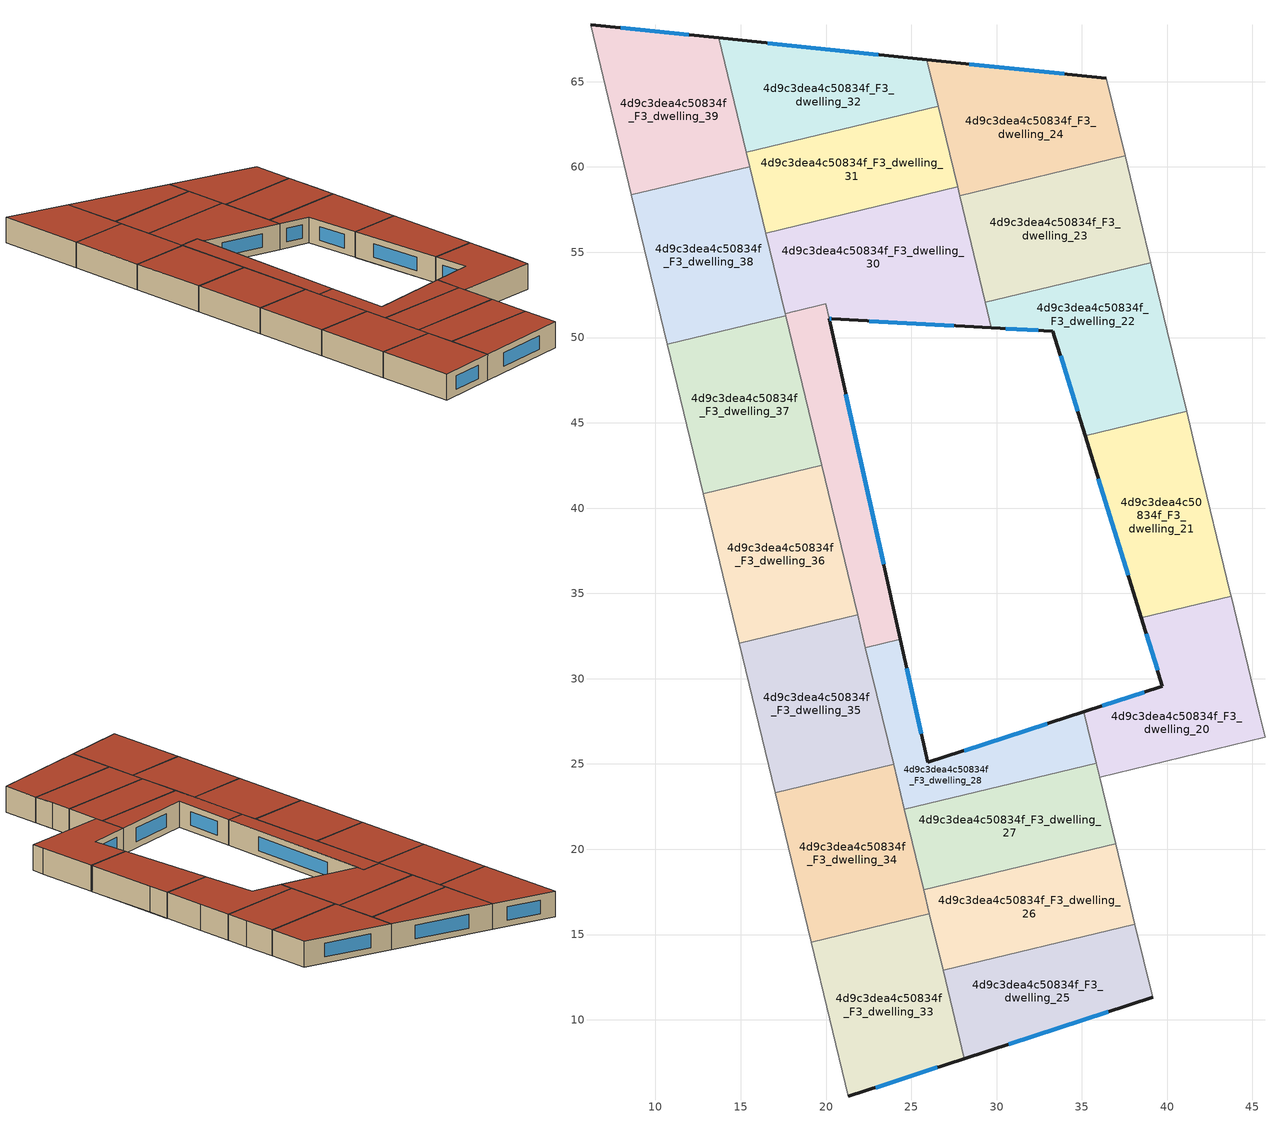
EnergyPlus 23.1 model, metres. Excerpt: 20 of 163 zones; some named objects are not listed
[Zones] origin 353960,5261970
4d9c3dea4c50834f_F3_dwelling_20
 floor to 4d9c3dea4c50834f_F2_dwelling_21 (EU_floor_Construction): 43.75,34.83 45.73,26.57 36.03,24.23 35.11,28.07 39.72,29.57 38.49,33.57 z9
 wall outside (EU_wall_Construction): 38.49,33.57 39.72,29.57 35.11,28.07 z9:12
 wall to 4d9c3dea4c50834f_F3_dwelling_21 (EU_wall_Construction): 43.75,34.83 38.49,33.57 z9:12
 wall to 4d9c3dea4c50834f_F3_dwelling_13 (EU_wall_Construction): 45.39,27.98 43.75,34.83 z9:12
 wall to 4d9c3dea4c50834f_F3_dwelling_19 (EU_wall_Construction): 36.03,24.23 45.73,26.57 z9:12
 wall to 4d9c3dea4c50834f_F3_dwelling_28 (EU_wall_Construction): 35.11,28.07 35.84,25.05 z9:12
 wall to 4d9c3dea4c50834f_F3_dwelling_12 (EU_wall_Construction): 45.73,26.57 45.39,27.98 z9:12
 wall to 4d9c3dea4c50834f_F3_dwelling_27 (EU_wall_Construction): 35.84,25.05 36.03,24.23 z9:12
 window (EU_Window_Construction): 38.64,29.22 36.2,28.42 / 38.78,32.63 39.44,30.51 z9.7:11.3
 roof outside (EU_roof_Construction): 45.73,26.57 43.75,34.83 38.49,33.57 39.72,29.57 35.11,28.07 36.03,24.23 z12
4d9c3dea4c50834f_F3_dwelling_21
 floor to 4d9c3dea4c50834f_F2_dwelling_22 (EU_floor_Construction): 41.16,45.58 43.75,34.83 38.49,33.57 35.22,44.15 z9
 floor to 4d9c3dea4c50834f_F2_dwelling_23 (EU_floor_Construction): 41.14,45.67 41.16,45.58 35.22,44.15 35.19,44.25 z9
 wall outside (EU_wall_Construction): 35.19,44.25 38.49,33.57 z9:12
 wall to 4d9c3dea4c50834f_F3_dwelling_22 (EU_wall_Construction): 41.14,45.67 35.19,44.25 z9:12
 wall to 4d9c3dea4c50834f_F3_dwelling_14 (EU_wall_Construction): 43.7,35.02 41.74,43.16 z9:12
 wall to 4d9c3dea4c50834f_F3_dwelling_13 (EU_wall_Construction): 43.75,34.83 43.7,35.02 z9:12
 wall to 4d9c3dea4c50834f_F3_dwelling_15 (EU_wall_Construction): 41.74,43.16 41.14,45.67 z9:12
 window (EU_Window_Construction): 35.97,41.74 37.72,36.07 z9.7:11.3
 roof outside (EU_roof_Construction): 43.75,34.83 41.14,45.67 35.19,44.25 38.49,33.57 z12
4d9c3dea4c50834f_F3_dwelling_22
 floor to 4d9c3dea4c50834f_F2_dwelling_23 (EU_floor_Construction): 39.04,54.39 41.14,45.67 35.19,44.25 33.3,50.37 29.7,50.57 29.34,52.06 z9
 wall outside (EU_wall_Construction): 29.7,50.57 33.3,50.37 35.19,44.25 z9:12
 wall to 4d9c3dea4c50834f_F3_dwelling_23 (EU_wall_Construction): 39.04,54.39 29.34,52.06 z9:12
 wall to 4d9c3dea4c50834f_F3_dwelling_15 (EU_wall_Construction): 41.14,45.67 40,50.38 z9:12
 wall to 4d9c3dea4c50834f_F3_dwelling_30 (EU_wall_Construction): 29.34,52.06 29.7,50.57 z9:12
 wall to 4d9c3dea4c50834f_F3_dwelling_16 (EU_wall_Construction): 40,50.38 39.04,54.39 z9:12
 window (EU_Window_Construction): 33.75,48.93 34.75,45.68 / 30.54,50.52 32.46,50.42 z9.7:11.3
 roof outside (EU_roof_Construction): 41.14,45.67 39.04,54.39 29.34,52.06 29.7,50.57 33.3,50.37 35.19,44.25 z12
4d9c3dea4c50834f_F3_dwelling_23
 floor to 4d9c3dea4c50834f_F2_dwelling_24 (EU_floor_Construction): 37.53,60.65 39.04,54.39 29.34,52.06 27.83,58.32 z9
 wall to 4d9c3dea4c50834f_F3_dwelling_24 (EU_wall_Construction): 37.53,60.65 27.83,58.32 z9:12
 wall to 4d9c3dea4c50834f_F3_dwelling_16 (EU_wall_Construction): 39.04,54.39 38.42,56.98 z9:12
 wall to 4d9c3dea4c50834f_F3_dwelling_30 (EU_wall_Construction): 27.83,58.32 29.34,52.06 z9:12
 wall to 4d9c3dea4c50834f_F3_dwelling_17 (EU_wall_Construction): 38.42,56.98 37.53,60.65 z9:12
 roof outside (EU_roof_Construction): 39.04,54.39 37.53,60.65 27.83,58.32 29.34,52.06 z12
4d9c3dea4c50834f_F3_dwelling_24
 floor to 4d9c3dea4c50834f_F2_dwelling_25 (EU_floor_Construction): 36.44,65.2 37.53,60.65 27.83,58.32 25.92,66.29 z9
 wall outside (EU_wall_Construction): 36.44,65.2 25.92,66.29 z9:12
 wall to 4d9c3dea4c50834f_F3_dwelling_17 (EU_wall_Construction): 37.53,60.65 36.44,65.2 z9:12
 wall to 4d9c3dea4c50834f_F3_dwelling_31 (EU_wall_Construction): 26.57,63.56 27.71,58.83 z9:12
 wall to 4d9c3dea4c50834f_F3_dwelling_32 (EU_wall_Construction): 25.92,66.29 26.57,63.56 z9:12
 wall to 4d9c3dea4c50834f_F3_dwelling_30 (EU_wall_Construction): 27.71,58.83 27.83,58.32 z9:12
 window (EU_Window_Construction): 33.97,65.46 28.39,66.04 z9.7:11.3
 roof outside (EU_roof_Construction): 37.53,60.65 36.44,65.2 25.92,66.29 27.83,58.32 z12
4d9c3dea4c50834f_F3_dwelling_25
 floor to 4d9c3dea4c50834f_F2_dwelling_26 (EU_floor_Construction): 38.11,15.61 39.14,11.33 28.11,7.73 26.86,12.9 z9
 wall outside (EU_wall_Construction): 28.11,7.73 39.14,11.33 z9:12
 wall to 4d9c3dea4c50834f_F3_dwelling_26 (EU_wall_Construction): 38.11,15.61 26.86,12.9 z9:12
 wall to 4d9c3dea4c50834f_F3_dwelling_18 (EU_wall_Construction): 39.14,11.33 38.11,15.61 z9:12
 wall to 4d9c3dea4c50834f_F3_dwelling_33 (EU_wall_Construction): 26.86,12.9 28.11,7.73 z9:12
 window (EU_Window_Construction): 30.7,8.57 36.55,10.48 z9.7:11.3
 roof outside (EU_roof_Construction): 39.14,11.33 38.11,15.61 26.86,12.9 28.11,7.73 z12
4d9c3dea4c50834f_F3_dwelling_26
 floor to 4d9c3dea4c50834f_F2_dwelling_27 (EU_floor_Construction): 36.97,20.33 38.11,15.61 26.86,12.9 25.72,17.62 z9
 wall to 4d9c3dea4c50834f_F3_dwelling_27 (EU_wall_Construction): 36.97,20.33 25.72,17.62 z9:12
 wall to 4d9c3dea4c50834f_F3_dwelling_34 (EU_wall_Construction): 25.72,17.62 26.06,16.22 z9:12
 wall to 4d9c3dea4c50834f_F3_dwelling_18 (EU_wall_Construction): 38.11,15.61 37.54,17.97 z9:12
 wall to 4d9c3dea4c50834f_F3_dwelling_33 (EU_wall_Construction): 26.06,16.22 26.86,12.9 z9:12
 wall to 4d9c3dea4c50834f_F3_dwelling_19 (EU_wall_Construction): 37.54,17.97 36.97,20.33 z9:12
 roof outside (EU_roof_Construction): 38.11,15.61 36.97,20.33 25.72,17.62 26.86,12.9 z12
4d9c3dea4c50834f_F3_dwelling_27
 floor to 4d9c3dea4c50834f_F2_dwelling_28 (EU_floor_Construction): 35.84,25.05 36.97,20.33 25.72,17.62 24.59,22.35 z9
 wall to 4d9c3dea4c50834f_F3_dwelling_28 (EU_wall_Construction): 35.84,25.05 24.59,22.35 z9:12
 wall to 4d9c3dea4c50834f_F3_dwelling_19 (EU_wall_Construction): 36.97,20.33 36.03,24.23 z9:12
 wall to 4d9c3dea4c50834f_F3_dwelling_34 (EU_wall_Construction): 24.59,22.35 25.72,17.62 z9:12
 roof outside (EU_roof_Construction): 36.97,20.33 35.84,25.05 24.59,22.35 25.72,17.62 z12
4d9c3dea4c50834f_F3_dwelling_28
 floor to 4d9c3dea4c50834f_F2_dwelling_29 (EU_floor_Construction): 35.11,28.07 35.84,25.05 24.59,22.35 22.31,31.81 24.35,32.3 25.96,25.09 z9
 wall outside (EU_wall_Construction): 35.11,28.07 25.96,25.09 24.35,32.3 z9:12
 wall to 4d9c3dea4c50834f_F3_dwelling_29 (EU_wall_Construction): 24.35,32.3 22.31,31.81 z9:12
 wall to 4d9c3dea4c50834f_F3_dwelling_35 (EU_wall_Construction): 22.31,31.81 23.96,24.98 z9:12
 wall to 4d9c3dea4c50834f_F3_dwelling_34 (EU_wall_Construction): 23.96,24.98 24.59,22.35 z9:12
 window (EU_Window_Construction): 25.58,26.78 24.73,30.61 / 32.96,27.37 28.11,25.79 z9.7:11.3
 roof outside (EU_roof_Construction): 35.84,25.05 35.11,28.07 25.96,25.09 24.35,32.3 22.31,31.81 24.59,22.35 z12
4d9c3dea4c50834f_F3_dwelling_29
 floor to 4d9c3dea4c50834f_F2_dwelling_30 (EU_floor_Construction): 19.98,51.98 24.35,32.3 22.31,31.81 17.6,51.41 18.15,51.54 18.19,51.55 z9
 wall outside (EU_wall_Construction): 24.35,32.3 20.18,51.09 z9:12
 wall to 4d9c3dea4c50834f_F3_dwelling_30 (EU_wall_Construction): 20.18,51.1 19.98,51.98 18.19,51.55 18.15,51.54 17.6,51.41 z9:12
 wall to 4d9c3dea4c50834f_F3_dwelling_37 (EU_wall_Construction): 17.63,51.27 19.74,42.5 z9:12
 wall to 4d9c3dea4c50834f_F3_dwelling_36 (EU_wall_Construction): 19.74,42.5 21.85,33.74 z9:12
 wall to 4d9c3dea4c50834f_F3_dwelling_38 (EU_wall_Construction): 17.6,51.41 17.63,51.27 z9:12
 wall to 4d9c3dea4c50834f_F3_dwelling_35 (EU_wall_Construction): 21.85,33.74 22.31,31.81 z9:12
 window (EU_Window_Construction): 23.37,36.72 21.16,46.68 z9.7:11.3
 roof outside (EU_roof_Construction): 24.35,32.3 19.98,51.98 18.19,51.55 18.15,51.54 17.6,51.41 22.31,31.81 z12
4d9c3dea4c50834f_F3_dwelling_30
 floor to 4d9c3dea4c50834f_F2_dwelling_31 (EU_floor_Construction): 27.71,58.83 29.7,50.57 20.33,51.09 20.18,51.1 19.98,51.98 17.6,51.41 16.46,56.13 z9
 wall outside (EU_wall_Construction): 20.18,51.1 20.33,51.09 29.7,50.57 z9:12
 wall to 4d9c3dea4c50834f_F3_dwelling_31 (EU_wall_Construction): 27.71,58.83 16.46,56.13 z9:12
 wall to 4d9c3dea4c50834f_F3_dwelling_38 (EU_wall_Construction): 16.46,56.13 17.6,51.41 z9:12
 window (EU_Window_Construction): 22.53,50.97 27.5,50.69 / 20.21,51.1 20.3,51.09 z9.7:11.3
 roof outside (EU_roof_Construction): 29.7,50.57 27.71,58.83 16.46,56.13 17.6,51.41 19.98,51.98 20.18,51.1 20.33,51.09 z12
4d9c3dea4c50834f_F3_dwelling_31
 floor to 4d9c3dea4c50834f_F2_dwelling_32 (EU_floor_Construction): 26.57,63.56 27.71,58.83 16.46,56.13 15.33,60.85 z9
 wall to 4d9c3dea4c50834f_F3_dwelling_32 (EU_wall_Construction): 26.57,63.56 15.33,60.85 z9:12
 wall to 4d9c3dea4c50834f_F3_dwelling_39 (EU_wall_Construction): 15.33,60.85 15.52,60.03 z9:12
 wall to 4d9c3dea4c50834f_F3_dwelling_38 (EU_wall_Construction): 15.52,60.03 16.46,56.13 z9:12
 roof outside (EU_roof_Construction): 27.71,58.83 26.57,63.56 15.33,60.85 16.46,56.13 z12
4d9c3dea4c50834f_F3_dwelling_32
 floor to 4d9c3dea4c50834f_F2_dwelling_33 (EU_floor_Construction): 25.92,66.29 26.57,63.56 15.33,60.85 13.71,67.57 z9
 wall outside (EU_wall_Construction): 25.92,66.29 13.71,67.57 z9:12
 wall to 4d9c3dea4c50834f_F3_dwelling_39 (EU_wall_Construction): 13.71,67.57 15.32,60.85 z9:12
 window (EU_Window_Construction): 23.05,66.59 16.58,67.27 z9.7:11.3
 roof outside (EU_roof_Construction): 26.57,63.56 25.92,66.29 13.71,67.57 15.33,60.85 z12
4d9c3dea4c50834f_F3_dwelling_33
 floor to 4d9c3dea4c50834f_F2_dwelling_34 (EU_floor_Construction): 26.06,16.22 28.11,7.73 21.31,5.51 19.13,14.55 z9
 wall outside (EU_wall_Construction): 21.31,5.51 28.11,7.73 z9:12
 wall adiabatic (EU_wall_Construction): 19.13,14.55 21.31,5.51 z9:12
 wall to 4d9c3dea4c50834f_F3_dwelling_34 (EU_wall_Construction): 26.06,16.22 19.13,14.55 z9:12
 window (EU_Window_Construction): 22.9,6.03 26.51,7.21 z9.7:11.3
 roof outside (EU_roof_Construction): 28.11,7.73 26.06,16.22 19.13,14.55 21.31,5.51 z12
4d9c3dea4c50834f_F3_dwelling_34
 floor to 4d9c3dea4c50834f_F2_dwelling_35 (EU_floor_Construction): 23.96,24.98 26.06,16.22 19.13,14.55 17.03,23.31 z9
 wall adiabatic (EU_wall_Construction): 17.03,23.31 19.13,14.55 z9:12
 wall to 4d9c3dea4c50834f_F3_dwelling_35 (EU_wall_Construction): 23.96,24.98 17.03,23.31 z9:12
 roof outside (EU_roof_Construction): 26.06,16.22 23.96,24.98 17.03,23.31 19.13,14.55 z12
4d9c3dea4c50834f_F3_dwelling_35
 floor to 4d9c3dea4c50834f_F2_dwelling_36 (EU_floor_Construction): 21.85,33.74 23.96,24.98 17.03,23.31 14.92,32.07 z9
 wall adiabatic (EU_wall_Construction): 14.92,32.07 17.03,23.31 z9:12
 wall to 4d9c3dea4c50834f_F3_dwelling_36 (EU_wall_Construction): 21.85,33.74 14.92,32.07 z9:12
 roof outside (EU_roof_Construction): 23.96,24.98 21.85,33.74 14.92,32.07 17.03,23.31 z12
4d9c3dea4c50834f_F3_dwelling_36
 floor to 4d9c3dea4c50834f_F2_dwelling_37 (EU_floor_Construction): 19.74,42.5 21.85,33.74 14.92,32.07 12.81,40.84 z9
 wall adiabatic (EU_wall_Construction): 12.81,40.84 14.92,32.07 z9:12
 wall to 4d9c3dea4c50834f_F3_dwelling_37 (EU_wall_Construction): 19.74,42.5 12.81,40.84 z9:12
 roof outside (EU_roof_Construction): 21.85,33.74 19.74,42.5 12.81,40.84 14.92,32.07 z12
4d9c3dea4c50834f_F3_dwelling_37
 floor to 4d9c3dea4c50834f_F2_dwelling_38 (EU_floor_Construction): 17.63,51.27 19.74,42.5 12.81,40.84 10.7,49.6 z9
 wall adiabatic (EU_wall_Construction): 10.7,49.6 12.81,40.84 z9:12
 wall to 4d9c3dea4c50834f_F3_dwelling_38 (EU_wall_Construction): 17.63,51.27 10.7,49.6 z9:12
 roof outside (EU_roof_Construction): 19.74,42.5 17.63,51.27 10.7,49.6 12.81,40.84 z12
4d9c3dea4c50834f_F3_dwelling_38
 floor to 4d9c3dea4c50834f_F2_dwelling_39 (EU_floor_Construction): 15.52,60.03 17.63,51.27 10.7,49.6 8.59,58.36 z9
 wall adiabatic (EU_wall_Construction): 8.59,58.36 10.7,49.6 z9:12
 wall to 4d9c3dea4c50834f_F3_dwelling_39 (EU_wall_Construction): 15.52,60.03 8.59,58.36 z9:12
 roof outside (EU_roof_Construction): 17.63,51.27 15.52,60.03 8.59,58.36 10.7,49.6 z12
4d9c3dea4c50834f_F3_dwelling_39
 floor to 4d9c3dea4c50834f_F2_dwelling_40 (EU_floor_Construction): 13.71,67.57 15.52,60.03 8.59,58.36 6.19,68.35 z9
 wall outside (EU_wall_Construction): 13.71,67.57 6.19,68.35 z9:12
 wall adiabatic (EU_wall_Construction): 6.19,68.35 8.59,58.36 z9:12
 window (EU_Window_Construction): 11.94,67.75 7.96,68.17 z9.7:11.3
 roof outside (EU_roof_Construction): 15.52,60.03 13.71,67.57 6.19,68.35 8.59,58.36 z12
[Building]
EU S2 Campaign: North Axis=0; Terrain=City; Solar Distribution=FullExterior
[Site:Location]
Budapest.Ferenc.Liszt.Intl.AP: Latitude=47.437; Longitude=19.256; Time Zone=1; Elevation=185
[SizingPeriod:WeatherFileDays]
AnnualSizingPeriod: Begin Month=1; Begin Day of Month=1; End Month=12; End Day of Month=31; Day of Week for Start Day=Monday; Use Weather File Daylight Saving Period=No; Use Weather File Rain and Snow Indicators=No
[MATERIAL]
EU_InternalMass_Material: Roughness=MediumRough; Thickness=0.1; Conductivity=1; Density=1800; Specific Heat=900; Thermal Absorptance=0.9; Solar Absorptance=0.7; Visible Absorptance=0.7
[MATERIAL:NOMASS] Roughness=MediumRough; Thermal Absorptance=0.9; Solar Absorptance=0.7; Visible Absorptance=0.7
Name | Thermal Resistance
EU_wall_NoMass | 0.832559
EU_roof_NoMass | 1.39638
EU_floor_NoMass | 0.872794
[WINDOWMATERIAL:SIMPLEGLAZINGSYSTEM]
EU_Window_SimpleGlazing: UFactor=2.79869; Solar Heat Gain Coefficient=0.75; Visible Transmittance=0.75
[CONSTRUCTION]
EU_wall_Construction: EU_wall_NoMass
EU_roof_Construction: EU_roof_NoMass
EU_floor_Construction: EU_floor_NoMass
EU_Window_Construction: EU_Window_SimpleGlazing
EU_InternalMass_Construction: EU_InternalMass_Material
[ZONE] Type=1; Multiplier=1; Ceiling Height=autocalculate; Floor Area=autocalculate; Part of Total Floor Area=Yes
Name | Volume
4d9c3dea4c50834f_F3_dwelling_20 | 192.715
4d9c3dea4c50834f_F3_dwelling_21 | 192.691
4d9c3dea4c50834f_F3_dwelling_22 | 192.69
4d9c3dea4c50834f_F3_dwelling_23 | 192.744
4d9c3dea4c50834f_F3_dwelling_24 | 192.708
4d9c3dea4c50834f_F3_dwelling_25 | 168.618
4d9c3dea4c50834f_F3_dwelling_26; 4d9c3dea4c50834f_F3_dwelling_31 | 168.658
4d9c3dea4c50834f_F3_dwelling_27 | 168.64
4d9c3dea4c50834f_F3_dwelling_28 | 137.443
4d9c3dea4c50834f_F3_dwelling_29 | 137.574
4d9c3dea4c50834f_F3_dwelling_30 | 230.874
4d9c3dea4c50834f_F3_dwelling_32 | 168.631
4d9c3dea4c50834f_F3_dwelling_33 | 192.722
4d9c3dea4c50834f_F3_dwelling_34 | 192.717
4d9c3dea4c50834f_F3_dwelling_35; 4d9c3dea4c50834f_F3_dwelling_37 | 192.724
4d9c3dea4c50834f_F3_dwelling_36 | 192.704
4d9c3dea4c50834f_F3_dwelling_38 | 192.705
4d9c3dea4c50834f_F3_dwelling_39 | 192.721
[INTERNALMASS] Construction=EU_InternalMass_Construction
Name | Zone or ZoneList | Surface Area
4d9c3dea4c50834f_F3_dwelling_20_EU_InternalMass | 4d9c3dea4c50834f_F3_dwelling_20 | 64.2383
4d9c3dea4c50834f_F3_dwelling_21_EU_InternalMass | 4d9c3dea4c50834f_F3_dwelling_21 | 64.2341
4d9c3dea4c50834f_F3_dwelling_22_EU_InternalMass | 4d9c3dea4c50834f_F3_dwelling_22 | 64.2326
4d9c3dea4c50834f_F3_dwelling_23_EU_InternalMass | 4d9c3dea4c50834f_F3_dwelling_23 | 64.2447
4d9c3dea4c50834f_F3_dwelling_24_EU_InternalMass | 4d9c3dea4c50834f_F3_dwelling_24 | 64.2362
4d9c3dea4c50834f_F3_dwelling_25_EU_InternalMass | 4d9c3dea4c50834f_F3_dwelling_25 | 56.2061
4d9c3dea4c50834f_F3_dwelling_26_EU_InternalMass | 4d9c3dea4c50834f_F3_dwelling_26 | 56.2195
4d9c3dea4c50834f_F3_dwelling_27_EU_InternalMass | 4d9c3dea4c50834f_F3_dwelling_27 | 56.2161
4d9c3dea4c50834f_F3_dwelling_28_EU_InternalMass | 4d9c3dea4c50834f_F3_dwelling_28 | 45.8145
4d9c3dea4c50834f_F3_dwelling_29_EU_InternalMass | 4d9c3dea4c50834f_F3_dwelling_29 | 45.8568
4d9c3dea4c50834f_F3_dwelling_30_EU_InternalMass | 4d9c3dea4c50834f_F3_dwelling_30 | 76.9586
4d9c3dea4c50834f_F3_dwelling_31_EU_InternalMass | 4d9c3dea4c50834f_F3_dwelling_31 | 56.2195
4d9c3dea4c50834f_F3_dwelling_32_EU_InternalMass | 4d9c3dea4c50834f_F3_dwelling_32 | 56.2103
4d9c3dea4c50834f_F3_dwelling_33_EU_InternalMass | 4d9c3dea4c50834f_F3_dwelling_33 | 64.2406
4d9c3dea4c50834f_F3_dwelling_34_EU_InternalMass | 4d9c3dea4c50834f_F3_dwelling_34 | 64.2392
4d9c3dea4c50834f_F3_dwelling_35_EU_InternalMass | 4d9c3dea4c50834f_F3_dwelling_35 | 64.2416
4d9c3dea4c50834f_F3_dwelling_36_EU_InternalMass | 4d9c3dea4c50834f_F3_dwelling_36 | 64.2347
4d9c3dea4c50834f_F3_dwelling_37_EU_InternalMass | 4d9c3dea4c50834f_F3_dwelling_37 | 64.2416
4d9c3dea4c50834f_F3_dwelling_38_EU_InternalMass | 4d9c3dea4c50834f_F3_dwelling_38 | 64.2347
4d9c3dea4c50834f_F3_dwelling_39_EU_InternalMass | 4d9c3dea4c50834f_F3_dwelling_39 | 64.2403
[OTHEREQUIPMENT] Fuel Type=Electricity; Design Level Calculation Method=Watts/Area; Power per Zone Floor Area=1; Fraction Latent=0; Fraction Radiant=0; Fraction Lost=0; Carbon Dioxide Generation Rate=0; EndUse Subcategory=EU_Step8_InternalGains
Name | Zone or ZoneList or Space or SpaceList | Schedule
EU_Step8_InternalGain_4d9c3dea4c50834f_F3_dwelling_20_f000 | 4d9c3dea4c50834f_F3_dwelling_20 | EU_Step8_GainSchedule_4d9c3dea4c50834f_F3_dwelling_20_f000
EU_Step8_InternalGain_4d9c3dea4c50834f_F3_dwelling_21_f000 | 4d9c3dea4c50834f_F3_dwelling_21 | EU_Step8_GainSchedule_4d9c3dea4c50834f_F3_dwelling_21_f000
EU_Step8_InternalGain_4d9c3dea4c50834f_F3_dwelling_22_f000 | 4d9c3dea4c50834f_F3_dwelling_22 | EU_Step8_GainSchedule_4d9c3dea4c50834f_F3_dwelling_22_f000
EU_Step8_InternalGain_4d9c3dea4c50834f_F3_dwelling_23_f000 | 4d9c3dea4c50834f_F3_dwelling_23 | EU_Step8_GainSchedule_4d9c3dea4c50834f_F3_dwelling_23_f000
EU_Step8_InternalGain_4d9c3dea4c50834f_F3_dwelling_24_f000 | 4d9c3dea4c50834f_F3_dwelling_24 | EU_Step8_GainSchedule_4d9c3dea4c50834f_F3_dwelling_24_f000
EU_Step8_InternalGain_4d9c3dea4c50834f_F3_dwelling_25_f000 | 4d9c3dea4c50834f_F3_dwelling_25 | EU_Step8_GainSchedule_4d9c3dea4c50834f_F3_dwelling_25_f000
EU_Step8_InternalGain_4d9c3dea4c50834f_F3_dwelling_26_f000 | 4d9c3dea4c50834f_F3_dwelling_26 | EU_Step8_GainSchedule_4d9c3dea4c50834f_F3_dwelling_26_f000
EU_Step8_InternalGain_4d9c3dea4c50834f_F3_dwelling_27_f000 | 4d9c3dea4c50834f_F3_dwelling_27 | EU_Step8_GainSchedule_4d9c3dea4c50834f_F3_dwelling_27_f000
EU_Step8_InternalGain_4d9c3dea4c50834f_F3_dwelling_28_f000 | 4d9c3dea4c50834f_F3_dwelling_28 | EU_Step8_GainSchedule_4d9c3dea4c50834f_F3_dwelling_28_f000
EU_Step8_InternalGain_4d9c3dea4c50834f_F3_dwelling_29_f000 | 4d9c3dea4c50834f_F3_dwelling_29 | EU_Step8_GainSchedule_4d9c3dea4c50834f_F3_dwelling_29_f000
EU_Step8_InternalGain_4d9c3dea4c50834f_F3_dwelling_30_f000 | 4d9c3dea4c50834f_F3_dwelling_30 | EU_Step8_GainSchedule_4d9c3dea4c50834f_F3_dwelling_30_f000
EU_Step8_InternalGain_4d9c3dea4c50834f_F3_dwelling_31_f000 | 4d9c3dea4c50834f_F3_dwelling_31 | EU_Step8_GainSchedule_4d9c3dea4c50834f_F3_dwelling_31_f000
EU_Step8_InternalGain_4d9c3dea4c50834f_F3_dwelling_32_f000 | 4d9c3dea4c50834f_F3_dwelling_32 | EU_Step8_GainSchedule_4d9c3dea4c50834f_F3_dwelling_32_f000
EU_Step8_InternalGain_4d9c3dea4c50834f_F3_dwelling_33_f000 | 4d9c3dea4c50834f_F3_dwelling_33 | EU_Step8_GainSchedule_4d9c3dea4c50834f_F3_dwelling_33_f000
EU_Step8_InternalGain_4d9c3dea4c50834f_F3_dwelling_34_f000 | 4d9c3dea4c50834f_F3_dwelling_34 | EU_Step8_GainSchedule_4d9c3dea4c50834f_F3_dwelling_34_f000
EU_Step8_InternalGain_4d9c3dea4c50834f_F3_dwelling_35_f000 | 4d9c3dea4c50834f_F3_dwelling_35 | EU_Step8_GainSchedule_4d9c3dea4c50834f_F3_dwelling_35_f000
EU_Step8_InternalGain_4d9c3dea4c50834f_F3_dwelling_36_f000 | 4d9c3dea4c50834f_F3_dwelling_36 | EU_Step8_GainSchedule_4d9c3dea4c50834f_F3_dwelling_36_f000
EU_Step8_InternalGain_4d9c3dea4c50834f_F3_dwelling_37_f000 | 4d9c3dea4c50834f_F3_dwelling_37 | EU_Step8_GainSchedule_4d9c3dea4c50834f_F3_dwelling_37_f000
EU_Step8_InternalGain_4d9c3dea4c50834f_F3_dwelling_38_f000 | 4d9c3dea4c50834f_F3_dwelling_38 | EU_Step8_GainSchedule_4d9c3dea4c50834f_F3_dwelling_38_f000
EU_Step8_InternalGain_4d9c3dea4c50834f_F3_dwelling_39_f000 | 4d9c3dea4c50834f_F3_dwelling_39 | EU_Step8_GainSchedule_4d9c3dea4c50834f_F3_dwelling_39_f000
[ZONEVENTILATION:DESIGNFLOWRATE] Schedule=EU_AlwaysOn; Design Flow Rate Calculation Method=AirChanges/Hour; Air Changes per Hour=0.475469; Ventilation Type=Natural; Fan Pressure Rise=0; Fan Total Efficiency=1; Constant Term Coefficient=1; Temperature Term Coefficient=0; Velocity Term Coefficient=0; Velocity Squared Term Coefficient=0; Minimum Indoor Temperature=-100; Maximum Indoor Temperature=100; Delta Temperature=-100; Minimum Outdoor Temperature=-100; Maximum Outdoor Temperature=100; Maximum Wind Speed=40
Name | Zone or ZoneList or Space or SpaceList
EU_ConstantAir_4d9c3dea4c50834f_F3_dwelling_20 | 4d9c3dea4c50834f_F3_dwelling_20
EU_ConstantAir_4d9c3dea4c50834f_F3_dwelling_21 | 4d9c3dea4c50834f_F3_dwelling_21
EU_ConstantAir_4d9c3dea4c50834f_F3_dwelling_22 | 4d9c3dea4c50834f_F3_dwelling_22
EU_ConstantAir_4d9c3dea4c50834f_F3_dwelling_23 | 4d9c3dea4c50834f_F3_dwelling_23
EU_ConstantAir_4d9c3dea4c50834f_F3_dwelling_24 | 4d9c3dea4c50834f_F3_dwelling_24
EU_ConstantAir_4d9c3dea4c50834f_F3_dwelling_25 | 4d9c3dea4c50834f_F3_dwelling_25
EU_ConstantAir_4d9c3dea4c50834f_F3_dwelling_26 | 4d9c3dea4c50834f_F3_dwelling_26
EU_ConstantAir_4d9c3dea4c50834f_F3_dwelling_27 | 4d9c3dea4c50834f_F3_dwelling_27
EU_ConstantAir_4d9c3dea4c50834f_F3_dwelling_28 | 4d9c3dea4c50834f_F3_dwelling_28
EU_ConstantAir_4d9c3dea4c50834f_F3_dwelling_29 | 4d9c3dea4c50834f_F3_dwelling_29
EU_ConstantAir_4d9c3dea4c50834f_F3_dwelling_30 | 4d9c3dea4c50834f_F3_dwelling_30
EU_ConstantAir_4d9c3dea4c50834f_F3_dwelling_31 | 4d9c3dea4c50834f_F3_dwelling_31
EU_ConstantAir_4d9c3dea4c50834f_F3_dwelling_32 | 4d9c3dea4c50834f_F3_dwelling_32
EU_ConstantAir_4d9c3dea4c50834f_F3_dwelling_33 | 4d9c3dea4c50834f_F3_dwelling_33
EU_ConstantAir_4d9c3dea4c50834f_F3_dwelling_34 | 4d9c3dea4c50834f_F3_dwelling_34
EU_ConstantAir_4d9c3dea4c50834f_F3_dwelling_35 | 4d9c3dea4c50834f_F3_dwelling_35
EU_ConstantAir_4d9c3dea4c50834f_F3_dwelling_36 | 4d9c3dea4c50834f_F3_dwelling_36
EU_ConstantAir_4d9c3dea4c50834f_F3_dwelling_37 | 4d9c3dea4c50834f_F3_dwelling_37
EU_ConstantAir_4d9c3dea4c50834f_F3_dwelling_38 | 4d9c3dea4c50834f_F3_dwelling_38
EU_ConstantAir_4d9c3dea4c50834f_F3_dwelling_39 | 4d9c3dea4c50834f_F3_dwelling_39
[HVACTEMPLATE:ZONE:IDEALLOADSAIRSYSTEM] System Availability Schedule=EU_AlwaysOn; Maximum Heating Supply Air Temperature=50; Minimum Cooling Supply Air Temperature=13; Maximum Heating Supply Air Humidity Ratio=0.0156; Minimum Cooling Supply Air Humidity Ratio=0.0077; Heating Limit=NoLimit; Cooling Limit=NoLimit; Heating Availability Schedule=EU_AlwaysOn; Cooling Availability Schedule=EU_CoolingOff; Dehumidification Control Type=ConstantSensibleHeatRatio; Cooling Sensible Heat Ratio=0.7; Dehumidification Setpoint=60; Humidification Control Type=None; Humidification Setpoint=30; Outdoor Air Method=None; Outdoor Air Flow Rate per Person=0.00944; Outdoor Air Flow Rate per Zone Floor Area=0; Outdoor Air Flow Rate per Zone=0; Demand Controlled Ventilation Type=None; Outdoor Air Economizer Type=NoEconomizer; Heat Recovery Type=None; Sensible Heat Recovery Effectiveness=0.7; Latent Heat Recovery Effectiveness=0.65
Name | Template Thermostat
4d9c3dea4c50834f_F3_dwelling_20 | EU_HeatOnly_4d9c3dea4c50834f_F3_dwelling_20
4d9c3dea4c50834f_F3_dwelling_21 | EU_HeatOnly_4d9c3dea4c50834f_F3_dwelling_21
4d9c3dea4c50834f_F3_dwelling_22 | EU_HeatOnly_4d9c3dea4c50834f_F3_dwelling_22
4d9c3dea4c50834f_F3_dwelling_23 | EU_HeatOnly_4d9c3dea4c50834f_F3_dwelling_23
4d9c3dea4c50834f_F3_dwelling_24 | EU_HeatOnly_4d9c3dea4c50834f_F3_dwelling_24
4d9c3dea4c50834f_F3_dwelling_25 | EU_HeatOnly_4d9c3dea4c50834f_F3_dwelling_25
4d9c3dea4c50834f_F3_dwelling_26 | EU_HeatOnly_4d9c3dea4c50834f_F3_dwelling_26
4d9c3dea4c50834f_F3_dwelling_27 | EU_HeatOnly_4d9c3dea4c50834f_F3_dwelling_27
4d9c3dea4c50834f_F3_dwelling_28 | EU_HeatOnly_4d9c3dea4c50834f_F3_dwelling_28
4d9c3dea4c50834f_F3_dwelling_29 | EU_HeatOnly_4d9c3dea4c50834f_F3_dwelling_29
4d9c3dea4c50834f_F3_dwelling_30 | EU_HeatOnly_4d9c3dea4c50834f_F3_dwelling_30
4d9c3dea4c50834f_F3_dwelling_31 | EU_HeatOnly_4d9c3dea4c50834f_F3_dwelling_31
4d9c3dea4c50834f_F3_dwelling_32 | EU_HeatOnly_4d9c3dea4c50834f_F3_dwelling_32
4d9c3dea4c50834f_F3_dwelling_33 | EU_HeatOnly_4d9c3dea4c50834f_F3_dwelling_33
4d9c3dea4c50834f_F3_dwelling_34 | EU_HeatOnly_4d9c3dea4c50834f_F3_dwelling_34
4d9c3dea4c50834f_F3_dwelling_35 | EU_HeatOnly_4d9c3dea4c50834f_F3_dwelling_35
4d9c3dea4c50834f_F3_dwelling_36 | EU_HeatOnly_4d9c3dea4c50834f_F3_dwelling_36
4d9c3dea4c50834f_F3_dwelling_37 | EU_HeatOnly_4d9c3dea4c50834f_F3_dwelling_37
4d9c3dea4c50834f_F3_dwelling_38 | EU_HeatOnly_4d9c3dea4c50834f_F3_dwelling_38
4d9c3dea4c50834f_F3_dwelling_39 | EU_HeatOnly_4d9c3dea4c50834f_F3_dwelling_39
[SIZING:ZONE] Zone Cooling Design Supply Air Temperature Input Method=SupplyAirTemperature; Zone Cooling Design Supply Air Temperature=13; Zone Heating Design Supply Air Temperature Input Method=SupplyAirTemperature; Zone Heating Design Supply Air Temperature=50; Zone Cooling Design Supply Air Humidity Ratio=0.008; Zone Heating Design Supply Air Humidity Ratio=0.008; Cooling Design Air Flow Method=DesignDay; Cooling Design Air Flow Rate=0; Cooling Minimum Air Flow per Zone Floor Area=0.000762; Cooling Minimum Air Flow=0; Cooling Minimum Air Flow Fraction=0.2; Heating Design Air Flow Method=DesignDay; Heating Design Air Flow Rate=0; Heating Maximum Air Flow per Zone Floor Area=0.002032; Heating Maximum Air Flow=0.141576; Heating Maximum Air Flow Fraction=0.3; Account for Dedicated Outdoor Air System=No; Dedicated Outdoor Air System Control Strategy=NeutralSupplyAir; Dedicated Outdoor Air Low Setpoint Temperature for Design=autosize; Dedicated Outdoor Air High Setpoint Temperature for Design=autosize; Zone Load Sizing Method=Sensible Load Only No Latent Load; Zone Latent Cooling Design Supply Air Humidity Ratio Input Method=HumidityRatioDifference; Zone Cooling Design Supply Air Humidity Ratio Difference=0.005; Zone Latent Heating Design Supply Air Humidity Ratio Input Method=HumidityRatioDifference; Zone Humidification Design Supply Air Humidity Ratio Difference=0.005
4d9c3dea4c50834f_F3_dwelling_20; 4d9c3dea4c50834f_F3_dwelling_21; 4d9c3dea4c50834f_F3_dwelling_22; 4d9c3dea4c50834f_F3_dwelling_23; 4d9c3dea4c50834f_F3_dwelling_24; 4d9c3dea4c50834f_F3_dwelling_25; 4d9c3dea4c50834f_F3_dwelling_26; 4d9c3dea4c50834f_F3_dwelling_27; 4d9c3dea4c50834f_F3_dwelling_28; 4d9c3dea4c50834f_F3_dwelling_29; 4d9c3dea4c50834f_F3_dwelling_30; 4d9c3dea4c50834f_F3_dwelling_31; 4d9c3dea4c50834f_F3_dwelling_32; 4d9c3dea4c50834f_F3_dwelling_33; 4d9c3dea4c50834f_F3_dwelling_34; 4d9c3dea4c50834f_F3_dwelling_35; 4d9c3dea4c50834f_F3_dwelling_36; 4d9c3dea4c50834f_F3_dwelling_37; 4d9c3dea4c50834f_F3_dwelling_38; 4d9c3dea4c50834f_F3_dwelling_39
[SCHEDULE:CONSTANT]
Name | Hourly Value
EU_AlwaysOn | 1
EU_CoolingOff | 0
[SCHEDULE:FILE] Column Number=1; Rows to Skip at Top=0; Number of Hours of Data=8760; Column Separator=Comma; Interpolate to Timestep=No; Minutes per Item=60; Adjust Schedule for Daylight Savings=Yes
Name | File
EU_Step8_GainSchedule_4d9c3dea4c50834f_F3_dwelling_20_f000 | ../../schedules/4d9c3dea4c50834f/4d9c3dea4c50834f_F3_dwelling_20_f000_gain.csv
EU_Step8_GainSchedule_4d9c3dea4c50834f_F3_dwelling_21_f000 | ../../schedules/4d9c3dea4c50834f/4d9c3dea4c50834f_F3_dwelling_21_f000_gain.csv
EU_Step8_GainSchedule_4d9c3dea4c50834f_F3_dwelling_22_f000 | ../../schedules/4d9c3dea4c50834f/4d9c3dea4c50834f_F3_dwelling_22_f000_gain.csv
EU_Step8_GainSchedule_4d9c3dea4c50834f_F3_dwelling_23_f000 | ../../schedules/4d9c3dea4c50834f/4d9c3dea4c50834f_F3_dwelling_23_f000_gain.csv
EU_Step8_GainSchedule_4d9c3dea4c50834f_F3_dwelling_24_f000 | ../../schedules/4d9c3dea4c50834f/4d9c3dea4c50834f_F3_dwelling_24_f000_gain.csv
EU_Step8_GainSchedule_4d9c3dea4c50834f_F3_dwelling_25_f000 | ../../schedules/4d9c3dea4c50834f/4d9c3dea4c50834f_F3_dwelling_25_f000_gain.csv
EU_Step8_GainSchedule_4d9c3dea4c50834f_F3_dwelling_26_f000 | ../../schedules/4d9c3dea4c50834f/4d9c3dea4c50834f_F3_dwelling_26_f000_gain.csv
EU_Step8_GainSchedule_4d9c3dea4c50834f_F3_dwelling_27_f000 | ../../schedules/4d9c3dea4c50834f/4d9c3dea4c50834f_F3_dwelling_27_f000_gain.csv
EU_Step8_GainSchedule_4d9c3dea4c50834f_F3_dwelling_28_f000 | ../../schedules/4d9c3dea4c50834f/4d9c3dea4c50834f_F3_dwelling_28_f000_gain.csv
EU_Step8_GainSchedule_4d9c3dea4c50834f_F3_dwelling_29_f000 | ../../schedules/4d9c3dea4c50834f/4d9c3dea4c50834f_F3_dwelling_29_f000_gain.csv
EU_Step8_GainSchedule_4d9c3dea4c50834f_F3_dwelling_30_f000 | ../../schedules/4d9c3dea4c50834f/4d9c3dea4c50834f_F3_dwelling_30_f000_gain.csv
EU_Step8_GainSchedule_4d9c3dea4c50834f_F3_dwelling_31_f000 | ../../schedules/4d9c3dea4c50834f/4d9c3dea4c50834f_F3_dwelling_31_f000_gain.csv
EU_Step8_GainSchedule_4d9c3dea4c50834f_F3_dwelling_32_f000 | ../../schedules/4d9c3dea4c50834f/4d9c3dea4c50834f_F3_dwelling_32_f000_gain.csv
EU_Step8_GainSchedule_4d9c3dea4c50834f_F3_dwelling_33_f000 | ../../schedules/4d9c3dea4c50834f/4d9c3dea4c50834f_F3_dwelling_33_f000_gain.csv
EU_Step8_GainSchedule_4d9c3dea4c50834f_F3_dwelling_34_f000 | ../../schedules/4d9c3dea4c50834f/4d9c3dea4c50834f_F3_dwelling_34_f000_gain.csv
EU_Step8_GainSchedule_4d9c3dea4c50834f_F3_dwelling_35_f000 | ../../schedules/4d9c3dea4c50834f/4d9c3dea4c50834f_F3_dwelling_35_f000_gain.csv
EU_Step8_GainSchedule_4d9c3dea4c50834f_F3_dwelling_36_f000 | ../../schedules/4d9c3dea4c50834f/4d9c3dea4c50834f_F3_dwelling_36_f000_gain.csv
EU_Step8_GainSchedule_4d9c3dea4c50834f_F3_dwelling_37_f000 | ../../schedules/4d9c3dea4c50834f/4d9c3dea4c50834f_F3_dwelling_37_f000_gain.csv
EU_Step8_GainSchedule_4d9c3dea4c50834f_F3_dwelling_38_f000 | ../../schedules/4d9c3dea4c50834f/4d9c3dea4c50834f_F3_dwelling_38_f000_gain.csv
EU_Step8_GainSchedule_4d9c3dea4c50834f_F3_dwelling_39_f000 | ../../schedules/4d9c3dea4c50834f/4d9c3dea4c50834f_F3_dwelling_39_f000_gain.csv
